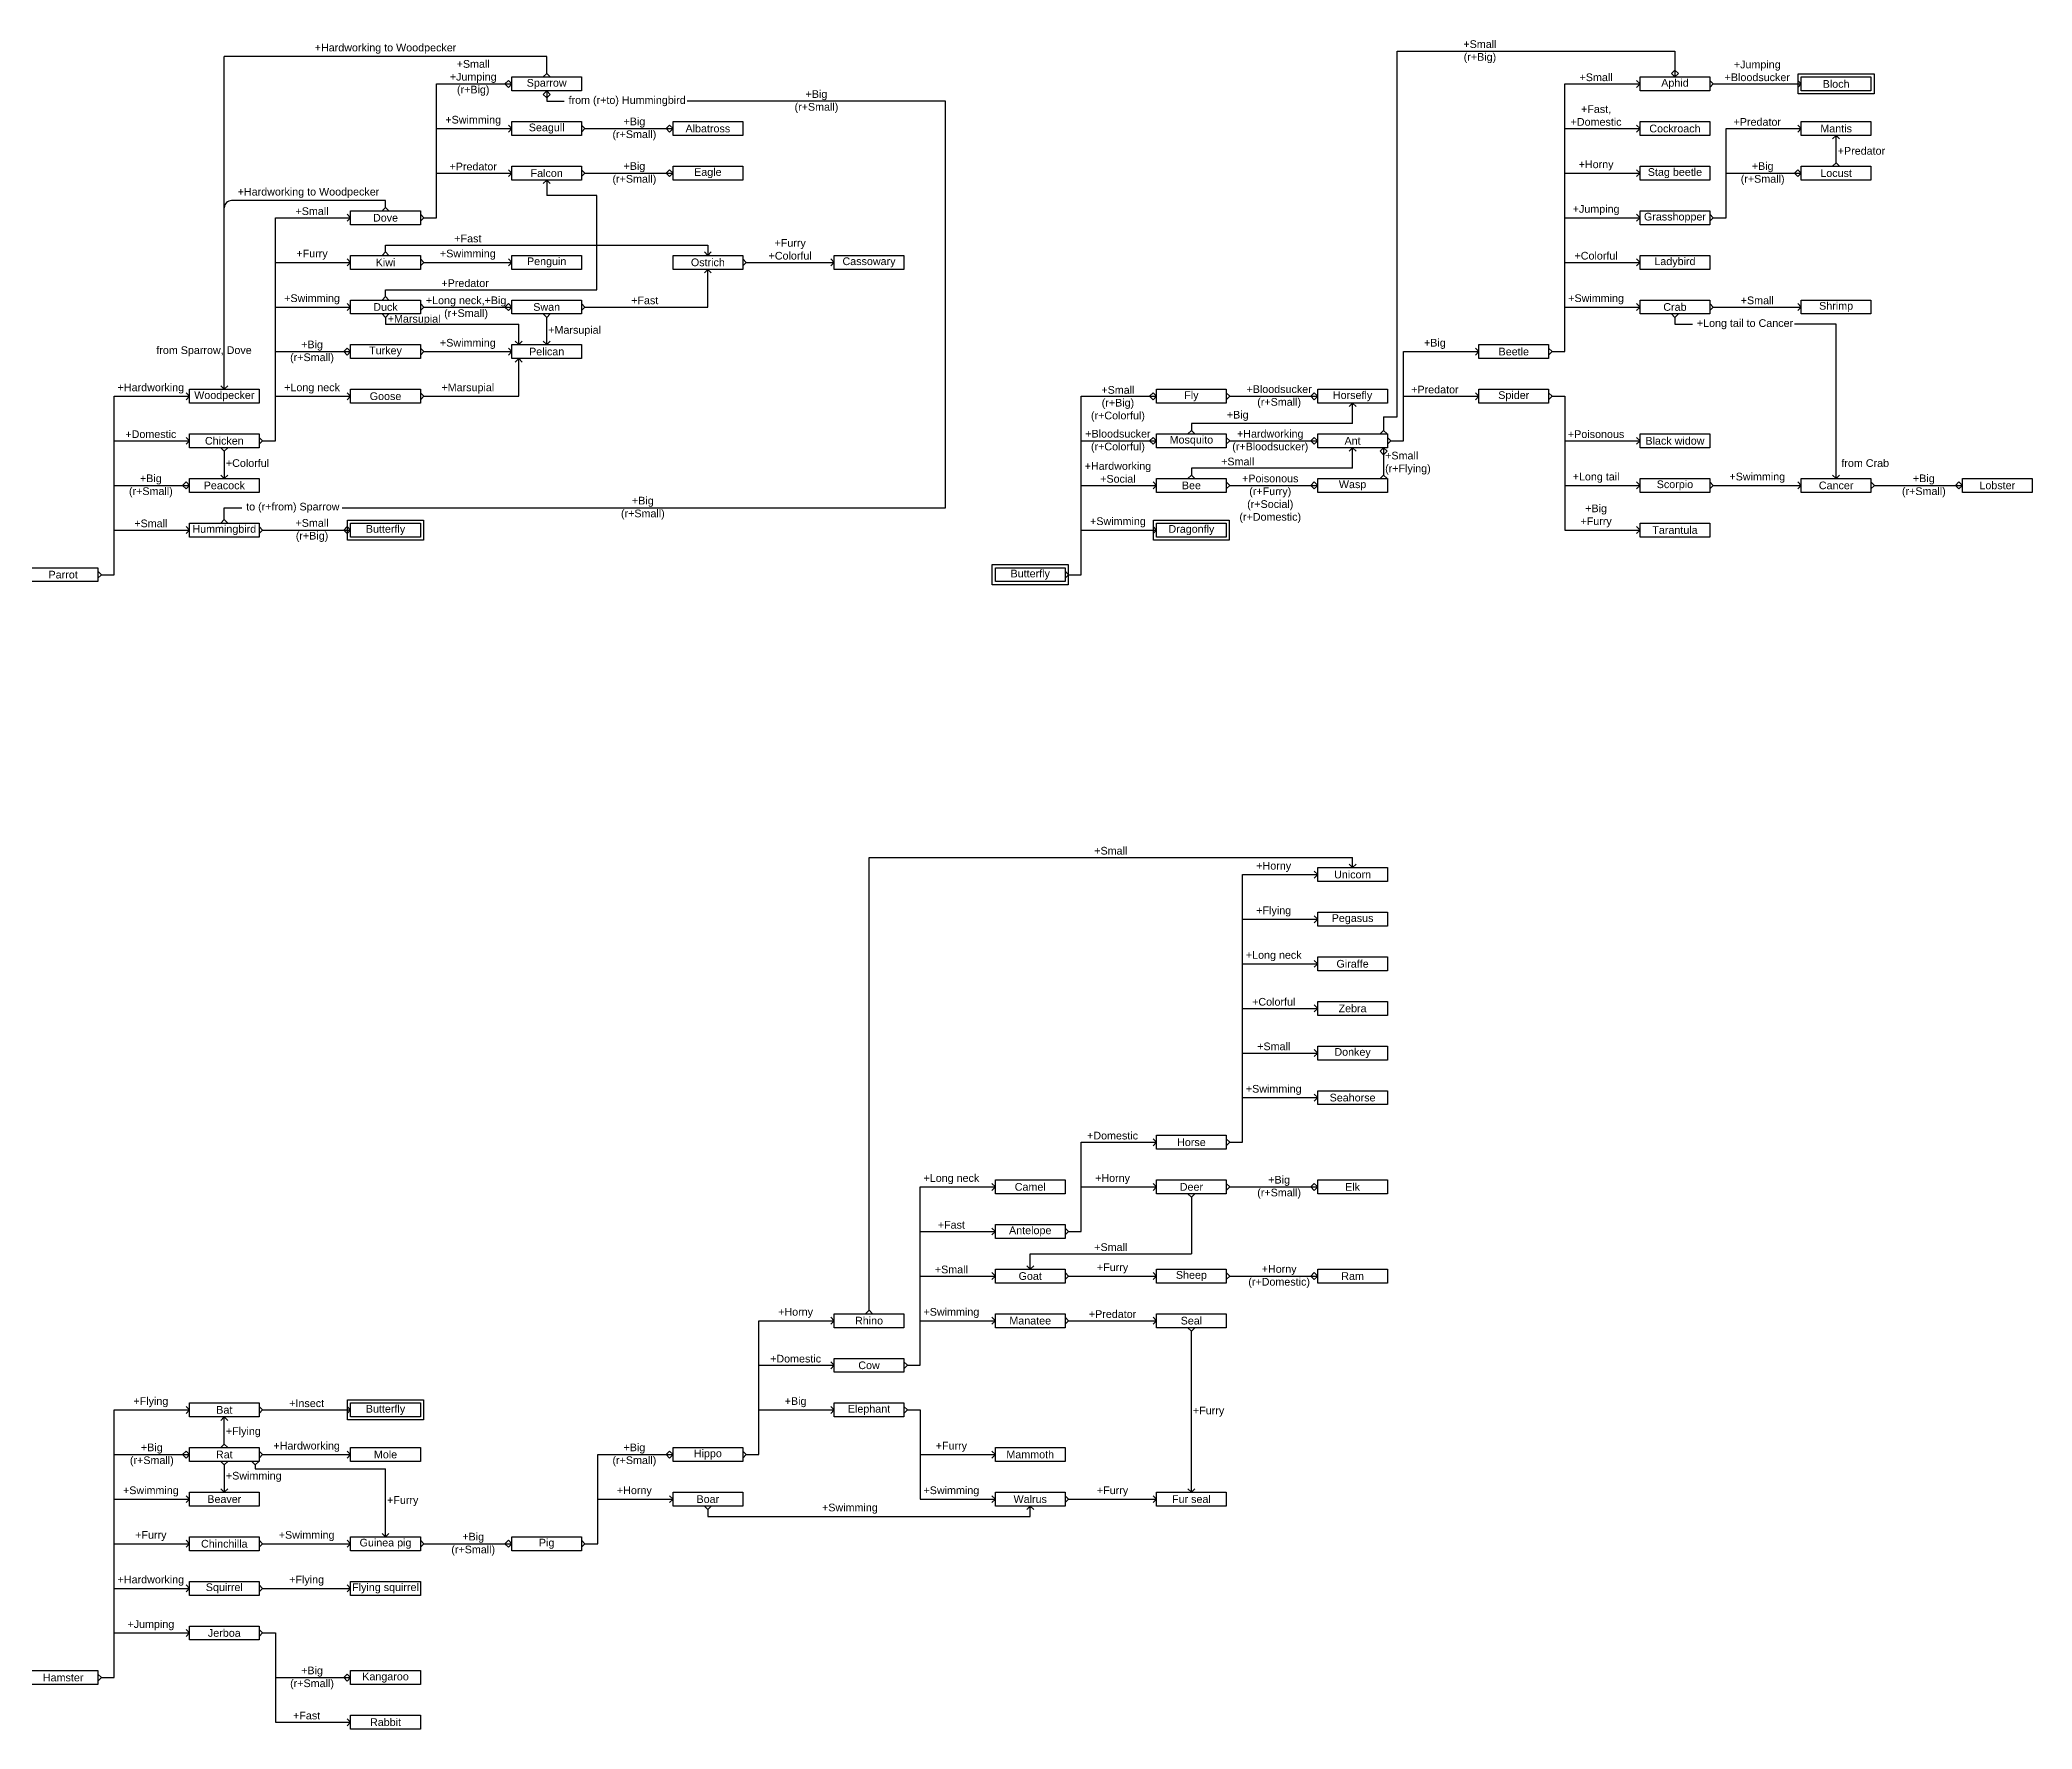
# Model space of a CAD drawing. Header units: millimetres. Extents: x 1066 to 3127, y 223 to 2380.
# Drawn here: x 1602 to 2250, y 1706 to 2256 of the extents above; entities that cross this region are included whole.
import ezdxf

# ---------------------------------------------------------------- set-up
doc = ezdxf.new("R2010")
doc.units = ezdxf.units.MM
doc.styles.get("Standard").update_dxf_attribs({"font": 'arial.ttf'})

msp = doc.modelspace()

# ---------------------------------------------------------------- linework, layer by layer
for p, q in [((1661.86, 2142.06), (1661.86, 2250.42)), ((1766.81, 2250.42), (1661.86, 2250.42)), ((1765.68, 2243.73), (1766.81, 2244.86)), ((1766.81, 2244.86), (1766.81, 2250.42)), ((1766.81, 2244.86), (1767.94, 2243.73)), ((2134.12, 2245.99), (2132.99, 2244.86)), ((2134.12, 2243.73), (2132.99, 2244.86)), ((2135.25, 2244.86), (2134.12, 2245.99)), ((2135.25, 2244.86), (2134.12, 2243.73)), ((1730.95, 2241.46), (1755.47, 2241.46)), ((1730.95, 2197.89), (1730.95, 2241.46)), ((1753.2, 2241.46), (1754.33, 2242.6)), ((1754.33, 2240.33), (1753.2, 2241.46)), ((1755.47, 2241.46), (1754.33, 2242.6)), ((1754.33, 2240.33), (1755.47, 2241.46)), ((1765.68, 2238.07), (1766.81, 2239.2)), ((1766.81, 2236.94), (1765.68, 2238.07)), ((1766.81, 2239.2), (1766.81, 2235.85)), ((1767.94, 2238.07), (1766.81, 2239.2)), ((1766.81, 2236.94), (1767.94, 2238.07)), ((2098.26, 2241.46), (2122.78, 2241.46)), ((2098.26, 2154.33), (2098.26, 2241.46)), ((2122.78, 2241.46), (2121.64, 2242.6)), ((2121.64, 2240.33), (2122.78, 2241.46)), ((2146.59, 2241.46), (2145.46, 2242.6)), ((2145.46, 2240.33), (2146.59, 2241.46)), ((2146.59, 2241.46), (2175.25, 2241.46)), ((2175.25, 2241.46), (2174.12, 2242.6)), ((2174.12, 2240.33), (2175.25, 2241.46)), ((1766.81, 2235.85), (1772.48, 2235.85)), ((1730.95, 2226.94), (1755.47, 2226.94)), ((1755.47, 2226.94), (1754.33, 2228.07)), ((1754.33, 2225.81), (1755.47, 2226.94)), ((1779.28, 2226.94), (1778.15, 2228.07)), ((1778.15, 2225.81), (1779.28, 2226.94)), ((1779.28, 2226.94), (1807.94, 2226.94)), ((1805.68, 2226.94), (1806.81, 2228.07)), ((1806.81, 2225.81), (1805.68, 2226.94)), ((1807.94, 2226.94), (1806.81, 2228.07)), ((1806.81, 2225.81), (1807.94, 2226.94)), ((2098.26, 2226.94), (2122.78, 2226.94)), ((2122.78, 2226.94), (2121.64, 2228.07)), ((2121.64, 2225.81), (2122.78, 2226.94)), ((2150.74, 2226.94), (2175.25, 2226.94)), ((2150.74, 2197.89), (2150.74, 2226.94)), ((2175.25, 2226.94), (2174.12, 2228.07)), ((2174.12, 2225.81), (2175.25, 2226.94)), ((2185.46, 2223.55), (2186.59, 2224.68)), ((2186.59, 2215.81), (2186.59, 2224.68)), ((2186.59, 2224.68), (2187.72, 2223.55)), ((1730.95, 2212.42), (1755.47, 2212.42)), ((1755.47, 2212.42), (1754.33, 2213.55)), ((1754.33, 2211.29), (1755.47, 2212.42)), ((1779.28, 2212.42), (1778.15, 2213.55)), ((1778.15, 2211.29), (1779.28, 2212.42)), ((1779.28, 2212.42), (1807.94, 2212.42)), ((1805.68, 2212.42), (1806.81, 2213.55)), ((1806.81, 2211.29), (1805.68, 2212.42)), ((1807.94, 2212.42), (1806.81, 2213.55)), ((1806.81, 2211.29), (1807.94, 2212.42)), ((2098.26, 2212.42), (2122.78, 2212.42)), ((2122.78, 2212.42), (2121.64, 2213.55)), ((2121.64, 2211.29), (2122.78, 2212.42)), ((2150.74, 2212.42), (2175.25, 2212.42)), ((2172.99, 2212.42), (2174.12, 2213.55)), ((2174.12, 2211.29), (2172.99, 2212.42)), ((2175.25, 2212.42), (2174.12, 2213.55)), ((2174.12, 2211.29), (2175.25, 2212.42)), ((2185.46, 2214.68), (2186.59, 2215.81)), ((2186.59, 2215.81), (2187.72, 2214.68)), ((1765.68, 2209.03), (1766.81, 2210.16)), ((1767.94, 2209.03), (1766.81, 2210.16)), ((1766.81, 2210.16), (1766.81, 2205.16)), ((1702.99, 2197.89), (1701.86, 2199.03)), ((1713.21, 2200.16), (1714.34, 2201.29)), ((1714.34, 2201.29), (1714.34, 2203.5)), ((1714.34, 2201.29), (1715.47, 2200.16)), ((1726.81, 2197.89), (1725.68, 2199.03)), ((1783.14, 2205.16), (1766.81, 2205.16)), ((1783.14, 2174.46), (1783.14, 2205.16)), ((2122.78, 2197.89), (2121.64, 2199.03)), ((2146.59, 2197.89), (2145.46, 2199.03)), ((1678.48, 2125.28), (1678.48, 2197.89)), ((1678.48, 2197.89), (1702.99, 2197.89)), ((1701.86, 2196.76), (1702.99, 2197.89)), ((1725.68, 2196.76), (1726.81, 2197.89)), ((1726.81, 2197.89), (1730.95, 2197.89)), ((2098.26, 2197.89), (2122.78, 2197.89)), ((2121.64, 2196.76), (2122.78, 2197.89)), ((2145.46, 2196.76), (2146.59, 2197.89)), ((2146.59, 2197.89), (2150.74, 2197.89)), ((1713.21, 2185.63), (1714.34, 2186.76)), ((1714.34, 2186.76), (1714.34, 2188.98)), ((1714.34, 2188.98), (1819.28, 2188.98)), ((1714.34, 2186.76), (1715.47, 2185.63)), ((1818.15, 2186.76), (1819.28, 2185.63)), ((1819.28, 2188.98), (1819.28, 2185.63)), ((1819.28, 2185.63), (1820.41, 2186.76)), ((1678.48, 2183.37), (1702.99, 2183.37)), ((1702.99, 2183.37), (1701.86, 2184.5)), ((1701.86, 2182.24), (1702.99, 2183.37)), ((1726.81, 2183.37), (1725.68, 2184.5)), ((1725.68, 2182.24), (1726.81, 2183.37)), ((1726.81, 2183.37), (1755.47, 2183.37)), ((1755.47, 2183.37), (1754.33, 2184.5)), ((1754.33, 2182.24), (1755.47, 2183.37)), ((1818.15, 2179.98), (1819.28, 2181.11)), ((1819.28, 2168.85), (1819.28, 2181.11)), ((1819.28, 2181.11), (1820.41, 2179.98)), ((1831.76, 2183.37), (1830.62, 2184.5)), ((1830.62, 2182.24), (1831.76, 2183.37)), ((1831.76, 2183.37), (1860.41, 2183.37)), ((1860.41, 2183.37), (1859.28, 2184.5)), ((1859.28, 2182.24), (1860.41, 2183.37)), ((2098.26, 2183.37), (2122.78, 2183.37)), ((2122.78, 2183.37), (2121.64, 2184.5)), ((2121.64, 2182.24), (2122.78, 2183.37)), ((1714.34, 2172.24), (1714.34, 2174.46)), ((1714.34, 2174.46), (1783.14, 2174.46)), ((1678.48, 2168.85), (1702.99, 2168.85)), ((1702.99, 2168.85), (1701.86, 2169.98)), ((1701.86, 2167.72), (1702.99, 2168.85)), ((1713.21, 2171.11), (1714.34, 2172.24)), ((1713.21, 2166.59), (1714.34, 2165.46)), ((1714.34, 2172.24), (1715.47, 2171.11)), ((1714.34, 2165.46), (1715.47, 2166.59)), ((1726.81, 2168.85), (1725.68, 2169.98)), ((1725.68, 2167.72), (1726.81, 2168.85)), ((1726.81, 2168.85), (1755.47, 2168.85)), ((1753.2, 2168.85), (1754.33, 2169.98)), ((1754.33, 2167.72), (1753.2, 2168.85)), ((1755.47, 2168.85), (1754.33, 2169.98)), ((1754.33, 2167.72), (1755.47, 2168.85)), ((1765.68, 2166.59), (1766.81, 2165.46)), ((1766.81, 2165.46), (1767.94, 2166.59)), ((1779.28, 2168.85), (1778.15, 2169.98)), ((1778.15, 2167.72), (1779.28, 2168.85)), ((1779.28, 2168.85), (1819.28, 2168.85)), ((2098.26, 2168.85), (2122.78, 2168.85)), ((2122.78, 2168.85), (2121.64, 2169.98)), ((2121.64, 2167.72), (2122.78, 2168.85)), ((2132.99, 2166.59), (2134.12, 2165.46)), ((2134.12, 2165.46), (2135.25, 2166.59)), ((2146.59, 2168.85), (2145.46, 2169.98)), ((2145.46, 2167.72), (2146.59, 2168.85)), ((2146.59, 2168.85), (2175.25, 2168.85)), ((2175.25, 2168.85), (2174.12, 2169.98)), ((2174.12, 2167.72), (2175.25, 2168.85)), ((1714.34, 2165.46), (1714.34, 2163.24)), ((1714.34, 2163.24), (1757.73, 2163.24)), ((1757.73, 2156.59), (1757.73, 2163.24)), ((1766.81, 2156.59), (1766.81, 2165.46)), ((2134.12, 2165.46), (2134.12, 2163.24)), ((2134.12, 2163.24), (2139.79, 2163.24)), ((2186.59, 2163.24), (2173.08, 2163.24)), ((2186.59, 2113.02), (2186.59, 2163.24)), ((1678.48, 2154.33), (1702.99, 2154.33)), ((1700.73, 2154.33), (1701.86, 2155.46)), ((1701.86, 2153.19), (1700.73, 2154.33)), ((1702.99, 2154.33), (1701.86, 2155.46)), ((1701.86, 2153.19), (1702.99, 2154.33)), ((1726.81, 2154.33), (1725.68, 2155.46)), ((1725.68, 2153.19), (1726.81, 2154.33)), ((1726.81, 2154.33), (1755.47, 2154.33)), ((1755.47, 2154.33), (1754.33, 2155.46)), ((1754.33, 2153.19), (1755.47, 2154.33)), ((1756.6, 2157.72), (1757.73, 2156.59)), ((1757.73, 2156.59), (1758.86, 2157.72)), ((1766.81, 2156.59), (1765.68, 2157.72)), ((1767.94, 2157.72), (1766.81, 2156.59)), ((2045.79, 2154.33), (2070.3, 2154.33)), ((2045.79, 2125.28), (2045.79, 2154.33)), ((2070.3, 2154.33), (2069.17, 2155.46)), ((2069.17, 2153.19), (2070.3, 2154.33)), ((2094.12, 2154.33), (2092.99, 2155.46)), ((2092.99, 2153.19), (2094.12, 2154.33)), ((2094.12, 2154.33), (2098.26, 2154.33)), ((1756.6, 2150.93), (1757.73, 2152.06)), ((1757.73, 2139.8), (1757.73, 2152.06)), ((1757.73, 2152.06), (1758.86, 2150.93)), ((1650.52, 2139.8), (1649.39, 2140.93)), ((1660.73, 2143.19), (1661.86, 2142.06)), ((1661.86, 2142.06), (1662.99, 2143.19)), ((1702.99, 2139.8), (1701.86, 2140.93)), ((1726.81, 2139.8), (1725.68, 2140.93)), ((1963.1, 2139.8), (1964.23, 2140.93)), ((1965.36, 2139.8), (1964.23, 2140.93)), ((1989.17, 2139.8), (1988.04, 2140.93)), ((2015.57, 2139.8), (2016.7, 2140.93)), ((2017.83, 2139.8), (2016.7, 2140.93)), ((2070.3, 2139.8), (2069.17, 2140.93)), ((2094.12, 2139.8), (2092.99, 2140.93)), ((1626.01, 2081.71), (1626.01, 2139.8)), ((1626.01, 2139.8), (1650.52, 2139.8)), ((1649.39, 2138.67), (1650.52, 2139.8)), ((1678.48, 2139.8), (1702.99, 2139.8)), ((1701.86, 2138.67), (1702.99, 2139.8)), ((1725.68, 2138.67), (1726.81, 2139.8)), ((1726.81, 2139.8), (1757.73, 2139.8)), ((1940.85, 2081.71), (1940.85, 2139.8)), ((1940.85, 2139.8), (1965.36, 2139.8)), ((1964.23, 2138.67), (1963.1, 2139.8)), ((1964.23, 2138.67), (1965.36, 2139.8)), ((1988.04, 2138.67), (1989.17, 2139.8)), ((1989.17, 2139.8), (2017.83, 2139.8)), ((2016.7, 2138.67), (2015.57, 2139.8)), ((2016.7, 2138.67), (2017.83, 2139.8)), ((2029.17, 2137.54), (2028.04, 2136.41)), ((2029.17, 2130.89), (2029.17, 2137.54)), ((2030.3, 2136.41), (2029.17, 2137.54)), ((2045.79, 2139.8), (2070.3, 2139.8)), ((2069.17, 2138.67), (2070.3, 2139.8)), ((2092.99, 2138.67), (2094.12, 2139.8)), ((2094.12, 2139.8), (2098.26, 2139.8)), ((2098.26, 2139.8), (2098.26, 2096.23)), ((1975.57, 2127.54), (1976.7, 2128.67)), ((2029.17, 2130.89), (1976.7, 2130.89)), ((1976.7, 2130.89), (1976.7, 2128.67)), ((1976.7, 2128.67), (1977.83, 2127.54)), ((2039.25, 2128.67), (2038.12, 2127.54)), ((2039.25, 2133.11), (2039.25, 2128.67)), ((2040.39, 2127.54), (2039.25, 2128.67)), ((1626.01, 2125.28), (1650.52, 2125.28)), ((1650.52, 2125.28), (1649.39, 2126.41)), ((1649.39, 2124.15), (1650.52, 2125.28)), ((1660.73, 2123.02), (1661.86, 2121.89)), ((1661.86, 2121.89), (1662.99, 2123.02)), ((1661.86, 2121.89), (1661.86, 2113.02)), ((1674.34, 2125.28), (1673.21, 2126.41)), ((1673.21, 2124.15), (1674.34, 2125.28)), ((1674.34, 2125.28), (1678.48, 2125.28)), ((1940.85, 2125.28), (1965.36, 2125.28)), ((1963.1, 2125.28), (1964.23, 2126.41)), ((1964.23, 2124.15), (1963.1, 2125.28)), ((1965.36, 2125.28), (1964.23, 2126.41)), ((1964.23, 2124.15), (1965.36, 2125.28)), ((1989.17, 2125.28), (1988.04, 2126.41)), ((1988.04, 2124.15), (1989.17, 2125.28)), ((1989.17, 2125.28), (2017.83, 2125.28)), ((2015.57, 2125.28), (2016.7, 2126.41)), ((2016.7, 2124.15), (2015.57, 2125.28)), ((2017.83, 2125.28), (2016.7, 2126.41)), ((2016.7, 2124.15), (2017.83, 2125.28)), ((2029.17, 2123.02), (2028.04, 2121.89)), ((2029.17, 2116.37), (2029.17, 2123.02)), ((2030.3, 2121.89), (2029.17, 2123.02)), ((2039.25, 2123.02), (2038.12, 2121.89)), ((2039.25, 2120.76), (2038.12, 2121.89)), ((2039.25, 2123.02), (2039.25, 2114.15)), ((2040.39, 2121.89), (2039.25, 2123.02)), ((2040.39, 2121.89), (2039.25, 2120.76)), ((2041.65, 2125.28), (2040.52, 2126.41)), ((2040.52, 2124.15), (2041.65, 2125.28)), ((2041.65, 2125.28), (2045.79, 2125.28)), ((2098.26, 2125.28), (2122.78, 2125.28)), ((2122.78, 2125.28), (2121.64, 2126.41)), ((2121.64, 2124.15), (2122.78, 2125.28)), ((2029.17, 2116.37), (1976.7, 2116.37)), ((1976.7, 2116.37), (1976.7, 2114.15)), ((1626.01, 2110.76), (1650.52, 2110.76)), ((1648.26, 2110.76), (1649.39, 2111.89)), ((1649.39, 2109.63), (1648.26, 2110.76)), ((1650.52, 2110.76), (1649.39, 2111.89)), ((1649.39, 2109.63), (1650.52, 2110.76)), ((1660.73, 2114.15), (1661.86, 2113.02)), ((1661.86, 2113.02), (1662.99, 2114.15)), ((1940.85, 2110.76), (1965.36, 2110.76)), ((1965.36, 2110.76), (1964.23, 2111.89)), ((1964.23, 2109.63), (1965.36, 2110.76)), ((1975.57, 2113.02), (1976.7, 2114.15)), ((1976.7, 2114.15), (1977.83, 2113.02)), ((1989.17, 2110.76), (1988.04, 2111.89)), ((1988.04, 2109.63), (1989.17, 2110.76)), ((1989.17, 2110.76), (2017.83, 2110.76)), ((2015.57, 2110.76), (2016.7, 2111.89)), ((2016.7, 2109.63), (2015.57, 2110.76)), ((2017.83, 2110.76), (2016.7, 2111.89)), ((2016.7, 2109.63), (2017.83, 2110.76)), ((2039.25, 2114.15), (2038.12, 2113.02)), ((2040.39, 2113.02), (2039.25, 2114.15)), ((2098.26, 2110.76), (2122.78, 2110.76)), ((2122.78, 2110.76), (2121.64, 2111.89)), ((2121.64, 2109.63), (2122.78, 2110.76)), ((2146.59, 2110.76), (2145.46, 2111.89)), ((2145.46, 2109.63), (2146.59, 2110.76)), ((2146.59, 2110.76), (2175.25, 2110.76)), ((2175.25, 2110.76), (2174.12, 2111.89)), ((2174.12, 2109.63), (2175.25, 2110.76)), ((2185.46, 2114.15), (2186.59, 2113.02)), ((2186.59, 2113.02), (2187.72, 2114.15)), ((2199.07, 2110.76), (2197.93, 2111.89)), ((2197.93, 2109.63), (2199.07, 2110.76)), ((2199.07, 2110.76), (2227.72, 2110.76)), ((2225.46, 2110.76), (2226.59, 2111.89)), ((2226.59, 2109.63), (2225.46, 2110.76)), ((2227.72, 2110.76), (2226.59, 2111.89)), ((2226.59, 2109.63), (2227.72, 2110.76)), ((1661.86, 2099.63), (1661.86, 2103.49)), ((1661.86, 2103.49), (1667.53, 2103.49)), ((1626.01, 2096.23), (1650.52, 2096.23)), ((1650.52, 2096.23), (1649.39, 2097.36)), ((1649.39, 2095.1), (1650.52, 2096.23)), ((1660.73, 2098.49), (1661.86, 2099.63)), ((1661.86, 2099.63), (1662.99, 2098.49)), ((1674.34, 2096.23), (1673.21, 2097.36)), ((1673.21, 2095.1), (1674.34, 2096.23)), ((1674.34, 2096.23), (1702.99, 2096.23)), ((1700.73, 2096.23), (1701.86, 2097.36)), ((1701.86, 2095.1), (1700.73, 2096.23)), ((1702.99, 2096.23), (1701.86, 2097.36)), ((1701.86, 2095.1), (1702.99, 2096.23)), ((1940.85, 2096.23), (1965.36, 2096.23)), ((1965.36, 2096.23), (1964.23, 2097.36)), ((1964.23, 2095.1), (1965.36, 2096.23)), ((2098.26, 2096.23), (2122.78, 2096.23)), ((2122.78, 2096.23), (2121.64, 2097.36)), ((2121.64, 2095.1), (2122.78, 2096.23)), ((1621.86, 2081.71), (1620.73, 2082.84)), ((1936.7, 2081.71), (1935.57, 2082.84)), ((1620.73, 2080.58), (1621.86, 2081.71)), ((1621.86, 2081.71), (1626.01, 2081.71)), ((1935.57, 2080.58), (1936.7, 2081.71)), ((1936.7, 2081.71), (1940.85, 2081.71)), ((1871.75, 1989.68), (2029.17, 1989.68)), ((1871.75, 1842.23), (1871.75, 1989.68)), ((2017.83, 1984.07), (2016.7, 1985.2)), ((2028.04, 1987.46), (2029.17, 1986.33)), ((2029.17, 1986.33), (2029.17, 1989.68)), ((2029.17, 1986.33), (2030.3, 1987.46)), ((1993.32, 1896.93), (1993.32, 1984.07)), ((1993.32, 1984.07), (2017.83, 1984.07)), ((2016.7, 1982.94), (2017.83, 1984.07)), ((1993.32, 1969.54), (2017.83, 1969.54)), ((2017.83, 1969.54), (2016.7, 1970.67)), ((2016.7, 1968.41), (2017.83, 1969.54)), ((1993.32, 1955.02), (2017.83, 1955.02)), ((2017.83, 1955.02), (2016.7, 1956.15)), ((2016.7, 1953.89), (2017.83, 1955.02)), ((1993.32, 1940.5), (2017.83, 1940.5)), ((2017.83, 1940.5), (2016.7, 1941.63)), ((2016.7, 1939.37), (2017.83, 1940.5)), ((2017.83, 1925.97), (2016.7, 1927.1)), ((1993.32, 1925.97), (2017.83, 1925.97)), ((2016.7, 1924.84), (2017.83, 1925.97)), ((1993.32, 1911.45), (2017.83, 1911.45)), ((2017.83, 1911.45), (2016.7, 1912.58)), ((2016.7, 1910.32), (2017.83, 1911.45)), ((1940.85, 1896.93), (1965.36, 1896.93)), ((1940.85, 1867.88), (1940.85, 1896.93)), ((1965.36, 1896.93), (1964.23, 1898.06)), ((1964.23, 1895.8), (1965.36, 1896.93)), ((1989.17, 1896.93), (1988.04, 1898.06)), ((1988.04, 1895.8), (1989.17, 1896.93)), ((1989.17, 1896.93), (1993.32, 1896.93)), ((1888.37, 1824.31), (1888.37, 1882.4)), ((1888.37, 1882.4), (1912.88, 1882.4)), ((1912.88, 1882.4), (1911.75, 1883.54)), ((1911.75, 1881.27), (1912.88, 1882.4)), ((1940.85, 1882.4), (1965.36, 1882.4)), ((1965.36, 1882.4), (1964.23, 1883.54)), ((1964.23, 1881.27), (1965.36, 1882.4)), ((1989.17, 1882.4), (1988.04, 1883.54)), ((1988.04, 1881.27), (1989.17, 1882.4)), ((1989.17, 1882.4), (2017.83, 1882.4)), ((2015.57, 1882.4), (2016.7, 1883.54)), ((2016.7, 1881.27), (2015.57, 1882.4)), ((2017.83, 1882.4), (2016.7, 1883.54)), ((2016.7, 1881.27), (2017.83, 1882.4)), ((1975.57, 1880.14), (1976.7, 1879.01)), ((1976.7, 1879.01), (1977.83, 1880.14)), ((1976.7, 1879.01), (1976.7, 1860.62)), ((1912.88, 1867.88), (1911.75, 1869.01)), ((1936.7, 1867.88), (1935.57, 1869.01)), ((1888.37, 1867.88), (1912.88, 1867.88)), ((1911.75, 1866.75), (1912.88, 1867.88)), ((1935.57, 1866.75), (1936.7, 1867.88)), ((1936.7, 1867.88), (1940.85, 1867.88)), ((1923.1, 1856.75), (1924.23, 1855.62)), ((1924.23, 1855.62), (1924.23, 1860.62)), ((1924.23, 1860.62), (1976.7, 1860.62)), ((1924.23, 1855.62), (1925.36, 1856.75)), ((1888.37, 1853.36), (1912.88, 1853.36)), ((1912.88, 1853.36), (1911.75, 1854.49)), ((1911.75, 1852.23), (1912.88, 1853.36)), ((1936.7, 1853.36), (1935.57, 1854.49)), ((1935.57, 1852.23), (1936.7, 1853.36)), ((1936.7, 1853.36), (1965.36, 1853.36)), ((1965.36, 1853.36), (1964.23, 1854.49)), ((1964.23, 1852.23), (1965.36, 1853.36)), ((1989.17, 1853.36), (1988.04, 1854.49)), ((1988.04, 1852.23), (1989.17, 1853.36)), ((1989.17, 1853.36), (2017.83, 1853.36)), ((2015.57, 1853.36), (2016.7, 1854.49)), ((2016.7, 1852.23), (2015.57, 1853.36)), ((2017.83, 1853.36), (2016.7, 1854.49)), ((2016.7, 1852.23), (2017.83, 1853.36)), ((1871.75, 1842.23), (1870.62, 1841.1)), ((1872.89, 1841.1), (1871.75, 1842.23)), ((1835.9, 1795.27), (1835.9, 1838.84)), ((1835.9, 1838.84), (1860.41, 1838.84)), ((1860.41, 1838.84), (1859.28, 1839.97)), ((1859.28, 1837.7), (1860.41, 1838.84)), ((1888.37, 1838.84), (1912.88, 1838.84)), ((1912.88, 1838.84), (1911.75, 1839.97)), ((1911.75, 1837.7), (1912.88, 1838.84)), ((1936.7, 1838.84), (1935.57, 1839.97)), ((1935.57, 1837.7), (1936.7, 1838.84)), ((1936.7, 1838.84), (1965.36, 1838.84)), ((1965.36, 1838.84), (1964.23, 1839.97)), ((1964.23, 1837.7), (1965.36, 1838.84)), ((1975.57, 1836.57), (1976.7, 1835.44)), ((1976.7, 1835.44), (1977.83, 1836.57)), ((1976.7, 1783), (1976.7, 1835.44)), ((1835.9, 1824.31), (1860.41, 1824.31)), ((1860.41, 1824.31), (1859.28, 1825.44)), ((1859.28, 1823.18), (1860.41, 1824.31)), ((1884.23, 1824.31), (1883.1, 1825.44)), ((1883.1, 1823.18), (1884.23, 1824.31)), ((1884.23, 1824.31), (1888.37, 1824.31)), ((1626.01, 1722.65), (1626.01, 1809.79)), ((1626.01, 1809.79), (1650.52, 1809.79)), ((1650.52, 1809.79), (1649.39, 1810.92)), ((1649.39, 1808.66), (1650.52, 1809.79)), ((1674.34, 1809.79), (1673.21, 1810.92)), ((1673.21, 1808.66), (1674.34, 1809.79)), ((1674.34, 1809.79), (1702.99, 1809.79)), ((1702.99, 1809.79), (1701.86, 1810.92)), ((1701.86, 1808.66), (1702.99, 1809.79)), ((1835.9, 1809.79), (1860.41, 1809.79)), ((1860.41, 1809.79), (1859.28, 1810.92)), ((1859.28, 1808.66), (1860.41, 1809.79)), ((1884.23, 1809.79), (1883.1, 1810.92)), ((1883.1, 1808.66), (1884.23, 1809.79)), ((1884.23, 1809.79), (1888.37, 1809.79)), ((1888.37, 1809.79), (1888.37, 1780.74)), ((1660.73, 1806.4), (1661.86, 1807.53)), ((1661.86, 1798.66), (1661.86, 1807.53)), ((1661.86, 1807.53), (1662.99, 1806.4)), ((1660.73, 1797.53), (1661.86, 1798.66)), ((1661.86, 1798.66), (1662.99, 1797.53)), ((1626.01, 1795.27), (1650.52, 1795.27)), ((1648.26, 1795.27), (1649.39, 1796.4)), ((1649.39, 1794.13), (1648.26, 1795.27)), ((1650.52, 1795.27), (1649.39, 1796.4)), ((1649.39, 1794.13), (1650.52, 1795.27)), ((1660.73, 1793), (1661.86, 1791.87)), ((1661.86, 1791.87), (1662.99, 1793)), ((1661.86, 1791.87), (1661.86, 1783)), ((1671.94, 1791.87), (1670.81, 1793)), ((1673.08, 1793), (1671.94, 1791.87)), ((1671.94, 1791.87), (1671.94, 1790.56)), ((1671.94, 1790.56), (1714.34, 1790.56)), ((1674.34, 1795.27), (1673.21, 1796.4)), ((1673.21, 1794.13), (1674.34, 1795.27)), ((1674.34, 1795.27), (1702.99, 1795.27)), ((1702.99, 1795.27), (1701.86, 1796.4)), ((1701.86, 1794.13), (1702.99, 1795.27)), ((1714.34, 1768.48), (1714.34, 1790.56)), ((1783.43, 1766.22), (1783.43, 1795.27)), ((1783.43, 1795.27), (1807.94, 1795.27)), ((1805.68, 1795.27), (1806.81, 1796.4)), ((1806.81, 1794.13), (1805.68, 1795.27)), ((1807.94, 1795.27), (1806.81, 1796.4)), ((1806.81, 1794.13), (1807.94, 1795.27)), ((1831.76, 1795.27), (1830.62, 1796.4)), ((1830.62, 1794.13), (1831.76, 1795.27)), ((1831.76, 1795.27), (1835.9, 1795.27)), ((1888.37, 1795.27), (1912.88, 1795.27)), ((1912.88, 1795.27), (1911.75, 1796.4)), ((1911.75, 1794.13), (1912.88, 1795.27)), ((1660.73, 1784.13), (1661.86, 1783)), ((1661.86, 1783), (1662.99, 1784.13)), ((1975.57, 1784.13), (1976.7, 1783)), ((1976.7, 1783), (1977.83, 1784.13)), ((1626.01, 1780.74), (1650.52, 1780.74)), ((1650.52, 1780.74), (1649.39, 1781.87)), ((1649.39, 1779.61), (1650.52, 1780.74)), ((1783.43, 1780.74), (1807.94, 1780.74)), ((1807.94, 1780.74), (1806.81, 1781.87)), ((1806.81, 1779.61), (1807.94, 1780.74)), ((1818.15, 1778.48), (1819.28, 1777.35)), ((1819.28, 1777.35), (1820.41, 1778.48)), ((1819.28, 1777.35), (1819.28, 1775.13)), ((1888.37, 1780.74), (1912.88, 1780.74)), ((1912.88, 1780.74), (1911.75, 1781.87)), ((1911.75, 1779.61), (1912.88, 1780.74)), ((1923.1, 1777.35), (1924.23, 1778.48)), ((1924.23, 1775.13), (1924.23, 1778.48)), ((1924.23, 1778.48), (1925.36, 1777.35)), ((1936.7, 1780.74), (1935.57, 1781.87)), ((1935.57, 1779.61), (1936.7, 1780.74)), ((1936.7, 1780.74), (1965.36, 1780.74)), ((1965.36, 1780.74), (1964.23, 1781.87)), ((1964.23, 1779.61), (1965.36, 1780.74)), ((1819.28, 1775.13), (1924.23, 1775.13)), ((1626.01, 1766.22), (1650.52, 1766.22)), ((1650.52, 1766.22), (1649.39, 1767.35)), ((1649.39, 1765.09), (1650.52, 1766.22)), ((1674.34, 1766.22), (1673.21, 1767.35)), ((1673.21, 1765.09), (1674.34, 1766.22)), ((1674.34, 1766.22), (1702.99, 1766.22)), ((1702.99, 1766.22), (1701.86, 1767.35)), ((1701.86, 1765.09), (1702.99, 1766.22)), ((1713.21, 1769.61), (1714.34, 1768.48)), ((1714.34, 1768.48), (1715.47, 1769.61)), ((1726.81, 1766.22), (1725.68, 1767.35)), ((1725.68, 1765.09), (1726.81, 1766.22)), ((1726.81, 1766.22), (1755.47, 1766.22)), ((1753.2, 1766.22), (1754.33, 1767.35)), ((1754.33, 1765.09), (1753.2, 1766.22)), ((1755.47, 1766.22), (1754.33, 1767.35)), ((1754.33, 1765.09), (1755.47, 1766.22)), ((1779.28, 1766.22), (1778.15, 1767.35)), ((1778.15, 1765.09), (1779.28, 1766.22)), ((1779.28, 1766.22), (1783.43, 1766.22)), ((1626.01, 1751.7), (1650.52, 1751.7)), ((1650.52, 1751.7), (1649.39, 1752.83)), ((1649.39, 1750.57), (1650.52, 1751.7)), ((1674.34, 1751.7), (1673.21, 1752.83)), ((1673.21, 1750.57), (1674.34, 1751.7)), ((1674.34, 1751.7), (1702.99, 1751.7)), ((1702.99, 1751.7), (1701.86, 1752.83)), ((1701.86, 1750.57), (1702.99, 1751.7)), ((1650.52, 1737.17), (1649.39, 1738.3)), ((1674.34, 1737.17), (1673.21, 1738.3)), ((1626.01, 1737.17), (1650.52, 1737.17)), ((1649.39, 1736.04), (1650.52, 1737.17)), ((1673.21, 1736.04), (1674.34, 1737.17)), ((1674.34, 1737.17), (1678.48, 1737.17)), ((1678.48, 1737.17), (1678.48, 1708.13)), ((1621.86, 1722.65), (1620.73, 1723.78)), ((1620.73, 1721.52), (1621.86, 1722.65)), ((1621.86, 1722.65), (1626.01, 1722.65)), ((1678.48, 1722.65), (1702.99, 1722.65)), ((1700.73, 1722.65), (1701.86, 1723.78)), ((1701.86, 1721.52), (1700.73, 1722.65)), ((1702.99, 1722.65), (1701.86, 1723.78)), ((1701.86, 1721.52), (1702.99, 1722.65)), ((1678.48, 1708.13), (1702.99, 1708.13)), ((1702.99, 1708.13), (1701.86, 1709.26)), ((1701.86, 1707), (1702.99, 1708.13))]:
    msp.add_line(p, q)
for points in [[(2039.25, 2133.11), (2043.72, 2133.11), (2043.72, 2252.12), (2134.12, 2252.12), (2134.12, 2243.73)], [(1700.19, 2103.49), (1896.69, 2103.49), (1896.69, 2235.85), (1812.57, 2235.85)]]:
    msp.add_lwpolyline(points)
for points in [[(2174.25, 2244.73), (2198.93, 2244.73), (2198.93, 2238.2), (2174.25, 2238.2)], [(1755.47, 2243.73), (1778.15, 2243.73), (1778.15, 2239.2), (1755.47, 2239.2)], [(2122.78, 2243.73), (2145.46, 2243.73), (2145.46, 2239.2), (2122.78, 2239.2)], [(2175.25, 2243.73), (2197.93, 2243.73), (2197.93, 2239.2), (2175.25, 2239.2)], [(1755.47, 2229.2), (1778.15, 2229.2), (1778.15, 2224.68), (1755.47, 2224.68)], [(1807.94, 2229.2), (1830.62, 2229.2), (1830.62, 2224.68), (1807.94, 2224.68)], [(2122.78, 2229.2), (2145.46, 2229.2), (2145.46, 2224.68), (2122.78, 2224.68)], [(2175.25, 2229.2), (2197.93, 2229.2), (2197.93, 2224.68), (2175.25, 2224.68)], [(1755.47, 2214.68), (1778.15, 2214.68), (1778.15, 2210.16), (1755.47, 2210.16)], [(1807.94, 2214.68), (1830.62, 2214.68), (1830.62, 2210.16), (1807.94, 2210.16)], [(2122.78, 2214.68), (2145.46, 2214.68), (2145.46, 2210.16), (2122.78, 2210.16)], [(2175.25, 2214.68), (2197.93, 2214.68), (2197.93, 2210.16), (2175.25, 2210.16)], [(1702.99, 2200.16), (1725.68, 2200.16), (1725.68, 2195.63), (1702.99, 2195.63)], [(2122.78, 2200.16), (2145.46, 2200.16), (2145.46, 2195.63), (2122.78, 2195.63)], [(1702.99, 2185.63), (1725.68, 2185.63), (1725.68, 2181.11), (1702.99, 2181.11)], [(1755.47, 2185.63), (1778.15, 2185.63), (1778.15, 2181.11), (1755.47, 2181.11)], [(1807.94, 2185.63), (1830.62, 2185.63), (1830.62, 2181.11), (1807.94, 2181.11)], [(1860.41, 2185.63), (1883.1, 2185.63), (1883.1, 2181.11), (1860.41, 2181.11)], [(2122.78, 2185.63), (2145.46, 2185.63), (2145.46, 2181.11), (2122.78, 2181.11)], [(1702.99, 2171.11), (1725.68, 2171.11), (1725.68, 2166.59), (1702.99, 2166.59)], [(1755.47, 2171.11), (1778.15, 2171.11), (1778.15, 2166.59), (1755.47, 2166.59)], [(2122.78, 2171.11), (2145.46, 2171.11), (2145.46, 2166.59), (2122.78, 2166.59)], [(2175.25, 2171.11), (2197.93, 2171.11), (2197.93, 2166.59), (2175.25, 2166.59)], [(1702.99, 2156.59), (1725.68, 2156.59), (1725.68, 2152.06), (1702.99, 2152.06)], [(1755.47, 2156.59), (1778.15, 2156.59), (1778.15, 2152.06), (1755.47, 2152.06)], [(2070.3, 2156.59), (2092.99, 2156.59), (2092.99, 2152.06), (2070.3, 2152.06)], [(1650.52, 2142.06), (1673.21, 2142.06), (1673.21, 2137.54), (1650.52, 2137.54)], [(1702.99, 2142.06), (1725.68, 2142.06), (1725.68, 2137.54), (1702.99, 2137.54)], [(1965.36, 2142.06), (1988.04, 2142.06), (1988.04, 2137.54), (1965.36, 2137.54)], [(2017.83, 2142.06), (2040.52, 2142.06), (2040.52, 2137.54), (2017.83, 2137.54)], [(2070.3, 2142.06), (2092.99, 2142.06), (2092.99, 2137.54), (2070.3, 2137.54)], [(1650.52, 2127.54), (1673.21, 2127.54), (1673.21, 2123.02), (1650.52, 2123.02)], [(1965.36, 2127.54), (1988.04, 2127.54), (1988.04, 2123.02), (1965.36, 2123.02)], [(2017.83, 2127.54), (2040.52, 2127.54), (2040.52, 2123.02), (2017.83, 2123.02)], [(2122.78, 2127.54), (2145.46, 2127.54), (2145.46, 2123.02), (2122.78, 2123.02)], [(1650.52, 2113.02), (1673.21, 2113.02), (1673.21, 2108.49), (1650.52, 2108.49)], [(1965.36, 2113.02), (1988.04, 2113.02), (1988.04, 2108.49), (1965.36, 2108.49)], [(2017.83, 2113.02), (2040.52, 2113.02), (2040.52, 2108.49), (2017.83, 2108.49)], [(2122.78, 2113.02), (2145.46, 2113.02), (2145.46, 2108.49), (2122.78, 2108.49)], [(2175.25, 2113.02), (2197.93, 2113.02), (2197.93, 2108.49), (2175.25, 2108.49)], [(2227.72, 2113.02), (2250.41, 2113.02), (2250.41, 2108.49), (2227.72, 2108.49)], [(1650.52, 2098.49), (1673.21, 2098.49), (1673.21, 2093.97), (1650.52, 2093.97)], [(1701.99, 2099.49), (1726.68, 2099.49), (1726.68, 2092.97), (1701.99, 2092.97)], [(1702.99, 2098.49), (1725.68, 2098.49), (1725.68, 2093.97), (1702.99, 2093.97)], [(1964.36, 2099.49), (1989.04, 2099.49), (1989.04, 2092.97), (1964.36, 2092.97)], [(1965.36, 2098.49), (1988.04, 2098.49), (1988.04, 2093.97), (1965.36, 2093.97)], [(2122.78, 2098.49), (2145.46, 2098.49), (2145.46, 2093.97), (2122.78, 2093.97)], [(1598.05, 2083.97), (1620.73, 2083.97), (1620.73, 2079.45), (1598.05, 2079.45)], [(1911.88, 2084.97), (1936.57, 2084.97), (1936.57, 2078.45), (1911.88, 2078.45)], [(1912.88, 2083.97), (1935.57, 2083.97), (1935.57, 2079.45), (1912.88, 2079.45)], [(2017.83, 1986.33), (2040.52, 1986.33), (2040.52, 1981.8), (2017.83, 1981.8)], [(2017.83, 1971.8), (2040.52, 1971.8), (2040.52, 1967.28), (2017.83, 1967.28)], [(2017.83, 1957.28), (2040.52, 1957.28), (2040.52, 1952.76), (2017.83, 1952.76)], [(2017.83, 1942.76), (2040.52, 1942.76), (2040.52, 1938.24), (2017.83, 1938.24)], [(2017.83, 1928.24), (2040.52, 1928.24), (2040.52, 1923.71), (2017.83, 1923.71)], [(2017.83, 1913.71), (2040.52, 1913.71), (2040.52, 1909.19), (2017.83, 1909.19)], [(1965.36, 1899.19), (1988.04, 1899.19), (1988.04, 1894.67), (1965.36, 1894.67)], [(1912.88, 1884.67), (1935.57, 1884.67), (1935.57, 1880.14), (1912.88, 1880.14)], [(1965.36, 1884.67), (1988.04, 1884.67), (1988.04, 1880.14), (1965.36, 1880.14)], [(2017.83, 1884.67), (2040.52, 1884.67), (2040.52, 1880.14), (2017.83, 1880.14)], [(1912.88, 1870.14), (1935.57, 1870.14), (1935.57, 1865.62), (1912.88, 1865.62)], [(1912.88, 1855.62), (1935.57, 1855.62), (1935.57, 1851.1), (1912.88, 1851.1)], [(1965.36, 1855.62), (1988.04, 1855.62), (1988.04, 1851.1), (1965.36, 1851.1)], [(2017.83, 1855.62), (2040.52, 1855.62), (2040.52, 1851.1), (2017.83, 1851.1)], [(1860.41, 1841.1), (1883.1, 1841.1), (1883.1, 1836.57), (1860.41, 1836.57)], [(1912.88, 1841.1), (1935.57, 1841.1), (1935.57, 1836.57), (1912.88, 1836.57)], [(1965.36, 1841.1), (1988.04, 1841.1), (1988.04, 1836.57), (1965.36, 1836.57)], [(1860.41, 1826.57), (1883.1, 1826.57), (1883.1, 1822.05), (1860.41, 1822.05)], [(1650.52, 1812.05), (1673.21, 1812.05), (1673.21, 1807.53), (1650.52, 1807.53)], [(1701.99, 1813.05), (1726.68, 1813.05), (1726.68, 1806.53), (1701.99, 1806.53)], [(1702.99, 1812.05), (1725.68, 1812.05), (1725.68, 1807.53), (1702.99, 1807.53)], [(1860.41, 1812.05), (1883.1, 1812.05), (1883.1, 1807.53), (1860.41, 1807.53)], [(1650.52, 1797.53), (1673.21, 1797.53), (1673.21, 1793), (1650.52, 1793)], [(1702.99, 1797.53), (1725.68, 1797.53), (1725.68, 1793), (1702.99, 1793)], [(1807.94, 1797.53), (1830.62, 1797.53), (1830.62, 1793), (1807.94, 1793)], [(1912.88, 1797.53), (1935.57, 1797.53), (1935.57, 1793), (1912.88, 1793)], [(1650.52, 1783), (1673.21, 1783), (1673.21, 1778.48), (1650.52, 1778.48)], [(1807.94, 1783), (1830.62, 1783), (1830.62, 1778.48), (1807.94, 1778.48)], [(1912.88, 1783), (1935.57, 1783), (1935.57, 1778.48), (1912.88, 1778.48)], [(1965.36, 1783), (1988.04, 1783), (1988.04, 1778.48), (1965.36, 1778.48)], [(1650.52, 1768.48), (1673.21, 1768.48), (1673.21, 1763.96), (1650.52, 1763.96)], [(1702.99, 1768.48), (1725.68, 1768.48), (1725.68, 1763.96), (1702.99, 1763.96)], [(1755.47, 1768.48), (1778.15, 1768.48), (1778.15, 1763.96), (1755.47, 1763.96)], [(1650.52, 1753.96), (1673.21, 1753.96), (1673.21, 1749.43), (1650.52, 1749.43)], [(1702.99, 1753.96), (1725.68, 1753.96), (1725.68, 1749.43), (1702.99, 1749.43)], [(1650.52, 1739.43), (1673.21, 1739.43), (1673.21, 1734.91), (1650.52, 1734.91)], [(1598.05, 1724.91), (1620.73, 1724.91), (1620.73, 1720.39), (1598.05, 1720.39)], [(1702.99, 1724.91), (1725.68, 1724.91), (1725.68, 1720.39), (1702.99, 1720.39)], [(1702.99, 1710.39), (1725.68, 1710.39), (1725.68, 1705.87), (1702.99, 1705.87)]]:
    msp.add_lwpolyline(points, close=True)
msp.add_lwpolyline([(1714.34, 2203.5), (1664.19, 2203.5, 0.414214), (1661.86, 2201.18, 2.414214)], format="xyb")

# ---------------------------------------------------------------- texts
at = {"char_height": 2.5}
for s, insert, width, attachment_point in [('+Hardworking to Woodpecker', (1714.34, 2251.31), 48.6806, 8), ('+Small\\P(r+Big)', (2070.63, 2248.27), 22.686, 8), ('+Small\\P+Jumping\\P(r+Big)', (1742.89, 2237.64), 22.686, 8), ('+Small', (2108.45, 2242.35), 22.686, 8), ('+Jumping\\P+Bloodsucker', (2160.92, 2242.35), 22.686, 8), ('Sparrow', (1766.81, 2241.46), 22.686, 5), ('+Big\\P(r+Small)', (1854.63, 2232.01), 22.686, 8), ('Aphid', (2134.12, 2241.46), 22.686, 5), ('Bloch', (2186.59, 2241.46), 22.686, 5), ('+Swimming', (1742.89, 2227.83), 22.686, 8), ('from{\\fArial|b0|i0|c204|p34; (}r+to{\\fArial|b0|i0|c204|p34;)} Hummingbird', (1773.93, 2235.85), 55.833, 4), ('+Fast,^J+Domestic', (2108.45, 2227.83), 22.686, 8), ('Seagull', (1766.81, 2226.94), 22.686, 5), ('+Big\\P(r+Small)', (1795.36, 2223.09), 22.686, 8), ('Albatross', (1819.28, 2226.94), 22.686, 5), ('Cockroach', (2134.12, 2226.94), 22.686, 5), ('+Predator', (2160.92, 2227.83), 22.686, 8), ('Mantis', (2186.59, 2226.94), 22.686, 5), ('+Predator', (2187.11, 2219.68), 22.686, 4), ('+Predator', (1742.89, 2213.3), 22.686, 8), ('Falcon', (1766.81, 2212.42), 22.686, 5), ('+Big\\P(r+Small)', (1795.36, 2208.57), 22.686, 8), ('Eagle', (1819.28, 2212.42), 22.686, 5), ('+Horny', (2108.45, 2213.3), 22.686, 8), ('Stag beetle', (2134.12, 2212.42), 22.686, 5), ('+Big\\P(r+Small)', (2162.67, 2208.57), 22.686, 8), ('Locust', (2186.59, 2212.42), 22.686, 5), ('+Hardworking to Woodpecker', (1689.26, 2204.39), 48.6806, 8), ('+Small', (1690.42, 2198.78), 22.686, 8), ('Dove', (1714.34, 2197.89), 22.686, 5), ('+Jumping', (2108.45, 2198.78), 22.686, 8), ('Grasshopper', (2134.12, 2197.89), 22.686, 5), ('+Fast', (1741.14, 2189.87), 22.686, 8), ('+Furry', (1690.42, 2184.26), 22.686, 8), ('+Swimming', (1741.14, 2184.26), 22.686, 8), ('+Furry\\P+Colorful', (1846.08, 2184.26), 22.686, 8), ('+Colorful', (2108.45, 2184.26), 22.686, 8), ('Kiwi', (1714.34, 2183.37), 22.686, 5), ('Penguin', (1766.81, 2183.37), 22.686, 5), ('Ostrich', (1819.28, 2183.37), 22.686, 5), ('Cassowary', (1871.75, 2183.37), 22.686, 5), ('Ladybird', (2134.12, 2183.37), 22.686, 5), ('+Swimming', (1690.42, 2169.73), 22.686, 8), ('+Predator', (1740.25, 2175.34), 22.686, 8), ('+Swimming', (2108.45, 2169.73), 22.686, 8), ('Duck', (1714.34, 2168.85), 22.686, 5), ('+Marsupial', (1723.66, 2163.02), 22.686, 8), ('+Long neck,+Big\\P(r+Small)', (1740.57, 2164.86), 29.7868, 8), ('Swan', (1766.81, 2168.85), 22.686, 5), ('+Fast', (1798.72, 2169.73), 22.686, 8), ('Crab', (2134.12, 2168.85), 22.686, 5), ('+Small', (2160.92, 2169.73), 22.686, 8), ('Shrimp', (2186.59, 2168.85), 22.686, 5), ('+Marsupial', (1767.32, 2161.02), 22.686, 4), ('+Long tail to Cancer', (2141.24, 2163.24), 77.1235, 4), ('from Sparrow, Dove', (1639.73, 2154.43), 55.833, 4), ('+Big\\P(r+Small)', (1690.42, 2150.48), 22.686, 8), ('Turkey', (1714.34, 2154.33), 22.686, 5), ('+Swimming', (1741.14, 2155.21), 22.686, 8), ('Pelican', (1766.81, 2154.33), 22.686, 5), ('+Big', (2055.97, 2155.21), 22.686, 8), ('Beetle', (2081.65, 2154.33), 22.686, 5), ('+Hardworking', (1637.95, 2140.69), 22.686, 8), ('Woodpecker', (1661.86, 2139.8), 22.686, 5), ('+Long neck', (1690.42, 2140.69), 22.686, 8), ('Goose', (1714.34, 2139.8), 22.686, 5), ('+Marsupial', (1741.14, 2140.69), 22.686, 8), ('+Small\\P(r+Big)\\P(r+Colorful)', (1952.78, 2131.52), 22.686, 8), ('Fly', (1976.7, 2139.8), 22.686, 5), ('+Bloodsucker\\P(r+Small)', (2005.26, 2135.95), 22.686, 8), ('Horsefly', (2029.17, 2139.8), 22.686, 5), ('+Predator', (2055.97, 2140.69), 22.686, 8), ('Spider', (2081.65, 2139.8), 22.686, 5), ('+Big', (1991.77, 2131.78), 22.686, 8), ('+Domestic', (1637.95, 2126.17), 22.686, 8), ('+Bloodsucker\\P(r+Colorful)', (1952.78, 2121.43), 22.686, 8), ('+Hardworking\\P(r+Bloodsucker)', (2002.37, 2121.43), 22.686, 8), ('+Poisonous', (2108.45, 2126.17), 22.686, 8), ('Chicken', (1661.86, 2125.28), 22.686, 5), ('Mosquito', (1976.7, 2125.28), 22.686, 5), ('Ant', (2029.17, 2125.28), 22.686, 5), ('+Small\\P(r+Flying)', (2039.77, 2118.02), 22.686, 4), ('Black widow', (2134.12, 2125.28), 22.686, 5), ('+Big\\P(r+Small)', (1637.95, 2106.91), 22.686, 8), ('+Colorful', (1662.38, 2118.02), 22.686, 4), ('+Hardworking\\P+Social', (1952.78, 2111.64), 22.686, 8), ('+Small', (1991.77, 2117.25), 22.686, 8), ('+Long tail', (2108.45, 2111.64), 22.686, 8), ('+Swimming', (2160.92, 2111.64), 22.686, 8), ('from Crab', (2188.3, 2118.02), 55.833, 4), ('+Big\\P(r+Small)', (2215.15, 2106.91), 22.686, 8), ('Peacock', (1661.86, 2110.76), 22.686, 5), ('Bee', (1976.7, 2110.76), 22.686, 5), ('+Poisonous\\P(r+Furry)\\P(r+Social)^J(r+Domestic)', (2002.37, 2098.53), 22.686, 8), ('Wasp', (2029.17, 2110.76), 22.686, 5), ('Scorpio', (2134.12, 2110.76), 22.686, 5), ('Cancer', (2186.59, 2110.76), 22.686, 5), ('Lobster', (2239.06, 2110.76), 22.686, 5), ('to (r+from) Sparrow', (1668.98, 2103.49), 55.833, 4), ('+Big\\P(r+Small)', (1798.12, 2099.65), 22.686, 8), ('+Big\\P+Furry', (2108.45, 2097.12), 22.686, 8), ('+Small', (1637.95, 2097.12), 22.686, 8), ('Hummingbird', (1661.86, 2096.23), 22.686, 5), ('+Small\\P(r+Big)', (1690.42, 2092.38), 22.686, 8), ('Butterfly', (1714.34, 2096.23), 22.686, 5), ('+Swimming', (1952.78, 2097.12), 22.686, 8), ('Dragonfly', (1976.7, 2096.23), 22.686, 5), ('Tarantula', (2134.12, 2096.23), 22.686, 5), ('Parrot', (1609.39, 2081.71), 22.686, 5), ('Butterfly', (1924.23, 2081.71), 22.686, 5), ('+Small', (1950.46, 1990.56), 22.686, 8), ('+Horny', (2003.5, 1984.95), 22.686, 8), ('Unicorn', (2029.17, 1984.07), 22.686, 5), ('+Flying', (2003.5, 1970.43), 22.686, 8), ('Pegasus', (2029.17, 1969.54), 22.686, 5), ('+Long neck', (2003.5, 1955.91), 22.686, 8), ('Giraffe', (2029.17, 1955.02), 22.686, 5), ('+Colorful', (2003.5, 1941.38), 22.686, 8), ('Zebra', (2029.17, 1940.5), 22.686, 5), ('+Small', (2003.5, 1926.86), 22.686, 8), ('Donkey', (2029.17, 1925.97), 22.686, 5), ('+Swimming', (2003.5, 1912.34), 22.686, 8), ('Seahorse', (2029.17, 1911.45), 22.686, 5), ('+Domestic', (1951.03, 1897.81), 22.686, 8), ('Horse', (1976.7, 1896.93), 22.686, 5), ('+Long neck', (1898.56, 1883.29), 22.686, 8), ('Camel', (1924.23, 1882.4), 22.686, 5), ('+Horny', (1951.03, 1883.29), 22.686, 8), ('Deer', (1976.7, 1882.4), 22.686, 5), ('+Big\\P(r+Small)', (2005.26, 1878.56), 22.686, 8), ('Elk', (2029.17, 1882.4), 22.686, 5), ('+Fast', (1898.56, 1868.77), 22.686, 8), ('Antelope', (1924.23, 1867.88), 22.686, 5), ('+Small', (1950.46, 1861.51), 22.686, 8), ('+Small', (1898.56, 1854.24), 22.686, 8), ('+Furry', (1951.03, 1854.24), 22.686, 8), ('Sheep', (1976.7, 1853.36), 22.686, 5), ('+Horny\\P(r+Domestic)', (2005.26, 1849.51), 22.686, 8), ('Goat', (1924.23, 1853.36), 22.686, 5), ('Ram', (2029.17, 1853.36), 22.686, 5), ('+Horny', (1847.84, 1839.72), 22.686, 8), ('+Swimming', (1898.56, 1839.72), 22.686, 8), ('+Predator', (1951.03, 1839.72), 22.686, 8), ('Rhino', (1871.75, 1838.84), 22.686, 5), ('Manatee', (1924.23, 1838.84), 22.686, 5), ('Seal', (1976.7, 1838.84), 22.686, 5), ('+Domestic', (1847.84, 1825.2), 22.686, 8), ('Cow', (1871.75, 1824.31), 22.686, 5), ('+Flying', (1637.95, 1810.68), 22.686, 8), ('Bat', (1661.86, 1809.79), 22.686, 5), ('+Insect', (1688.66, 1810.68), 22.686, 8), ('Butterfly', (1714.34, 1809.79), 22.686, 5), ('+Big', (1847.84, 1810.68), 22.686, 8), ('Elephant', (1871.75, 1809.79), 22.686, 5), ('+Furry', (1977.21, 1809.22), 22.686, 4), ('+Flying', (1662.38, 1802.53), 22.686, 4), ('+Big\\P(r+Small)', (1638.26, 1791.42), 22.686, 8), ('+Hardworking', (1688.66, 1796.15), 22.686, 8), ('Mole', (1714.34, 1795.27), 22.686, 5), ('+Big\\P(r+Small)', (1795.36, 1791.42), 22.686, 8), ('Hippo', (1819.28, 1795.27), 22.686, 5), ('+Furry', (1898.56, 1796.15), 22.686, 8), ('Mammoth', (1924.23, 1795.27), 22.686, 5), ('Rat', (1661.86, 1795.27), 22.686, 5), ('+Swimming', (1637.95, 1781.63), 22.686, 8), ('+Swimming', (1662.38, 1788), 22.686, 4), ('+Horny', (1795.36, 1781.63), 22.686, 8), ('+Swimming', (1898.56, 1781.63), 22.686, 8), ('+Furry', (1951.03, 1781.63), 22.686, 8), ('Beaver', (1661.86, 1780.74), 22.686, 5), ('+Furry', (1714.85, 1780.09), 22.686, 4), ('Boar', (1819.28, 1780.74), 22.686, 5), ('+Swimming', (1865.52, 1776.02), 22.686, 8), ('Walrus', (1924.23, 1780.74), 22.686, 5), ('Fur seal', (1976.7, 1780.74), 22.686, 5), ('+Furry', (1637.95, 1767.11), 22.686, 8), ('Chinchilla', (1661.86, 1766.22), 22.686, 5), ('+Swimming', (1688.66, 1767.11), 22.686, 8), ('Guinea pig', (1714.34, 1766.22), 22.686, 5), ('+Big\\P(r+Small)', (1742.89, 1762.37), 22.686, 8), ('Pig', (1766.81, 1766.22), 22.686, 5), ('+Hardworking', (1637.95, 1752.58), 22.686, 8), ('Squirrel', (1661.86, 1751.7), 22.686, 5), ('+Flying', (1688.66, 1752.58), 22.686, 8), ('Flying squirrel', (1714.34, 1751.7), 22.686, 5), ('+Jumping', (1637.95, 1738.06), 22.686, 8), ('Jerboa', (1661.86, 1737.17), 22.686, 5), ('+Big\\P(r+Small)', (1690.42, 1718.8), 22.686, 8), ('Hamster', (1609.39, 1722.65), 22.686, 5), ('Kangaroo', (1714.34, 1722.65), 22.686, 5), ('+Fast', (1688.66, 1709.01), 22.686, 8), ('Rabbit', (1714.34, 1708.13), 22.686, 5)]:
    msp.add_mtext(s, dxfattribs=dict(at, insert=insert, width=width, attachment_point=attachment_point))

doc.saveas('drawing.dxf')
